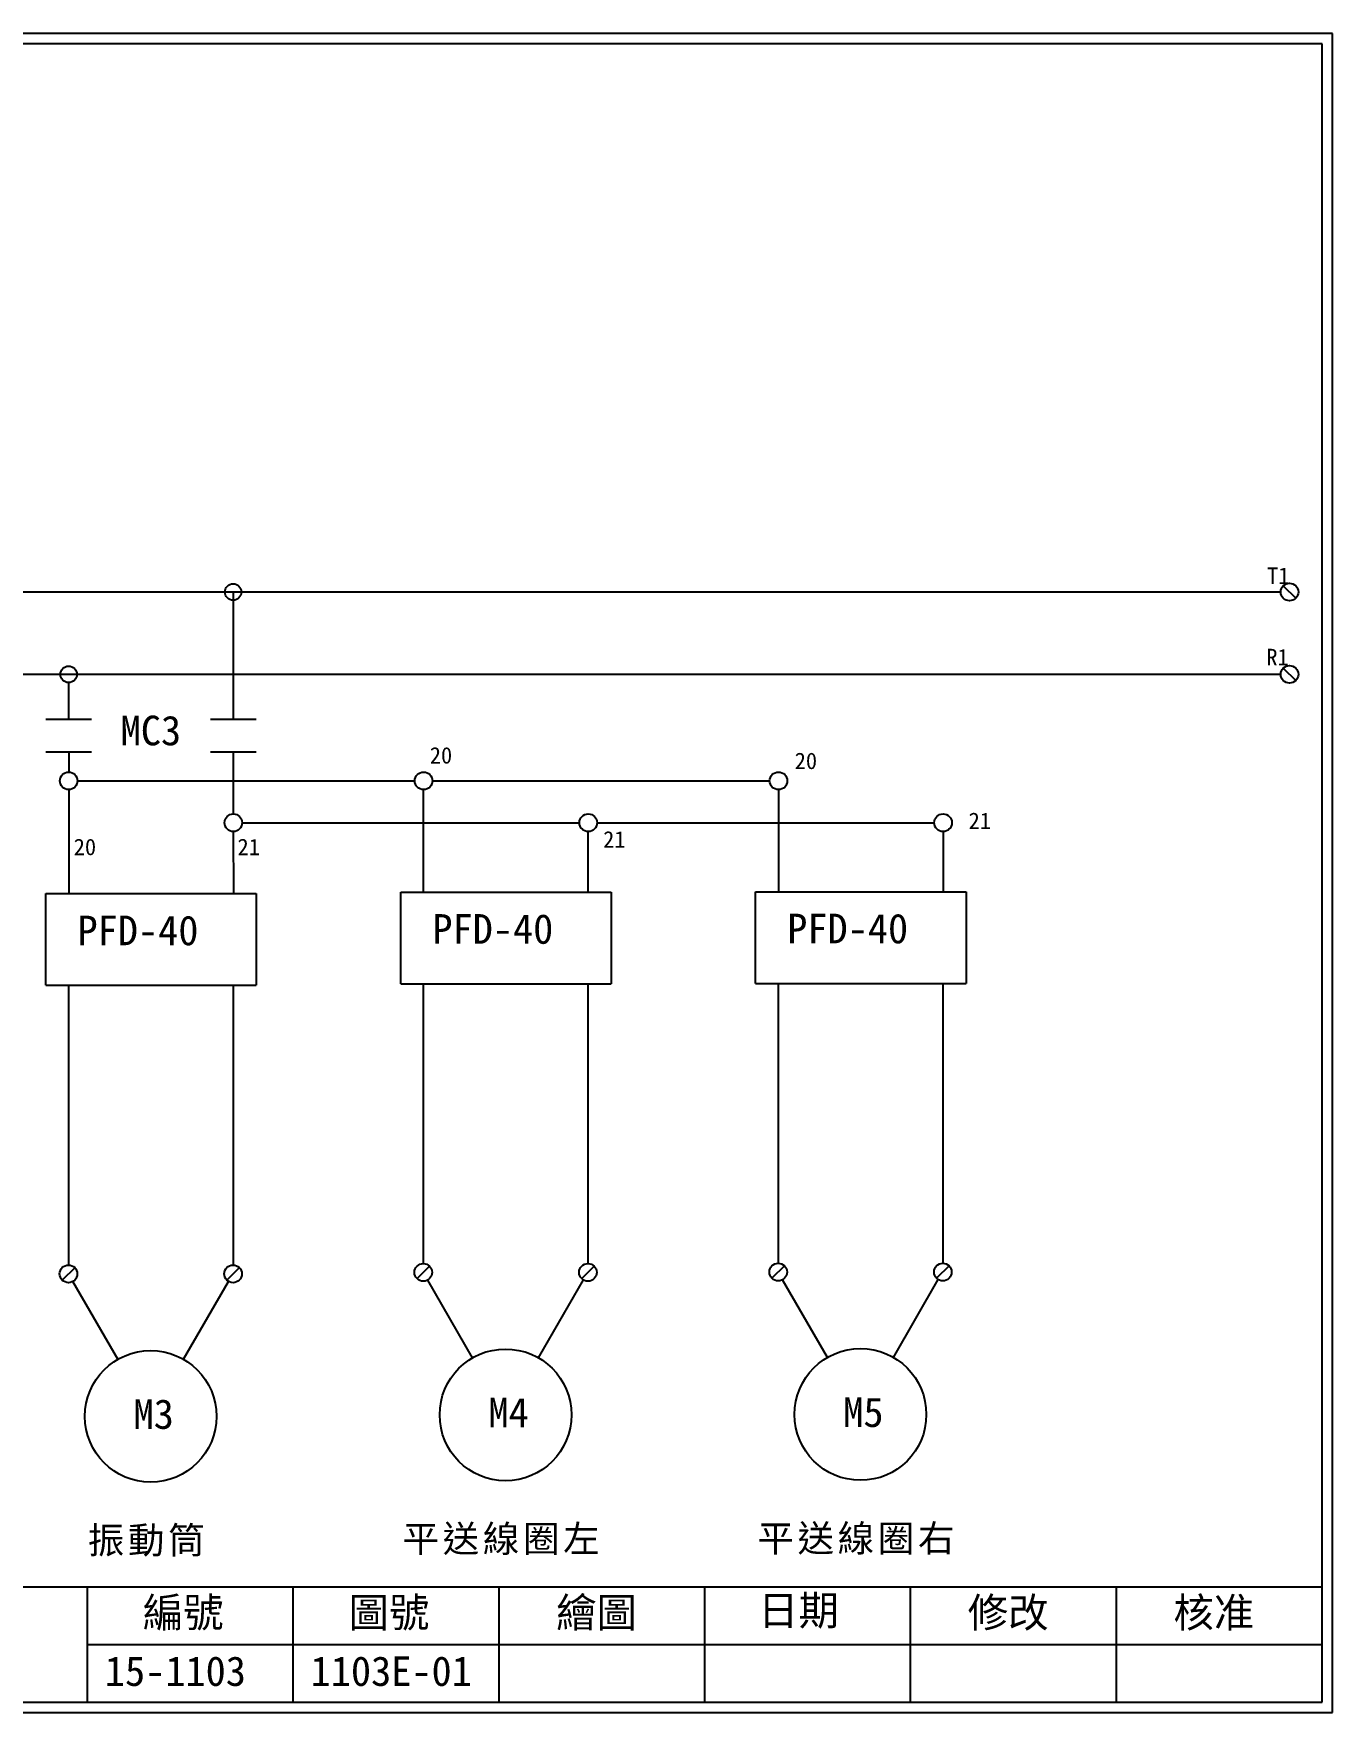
# Model space of a CAD drawing. Extents: x 10 to 297, y 3 to 207.
# Drawn here: x 139.2 to 297, y 3 to 207 of the extents above; entities that cross this region are included whole.
import ezdxf

# ---------------------------------------------------------------- set-up
doc = ezdxf.new("R2010")
doc.units = 0
doc.layers.get('0').update_dxf_attribs({"linetype": 'CONTINUOUS'})
for name, color, linetype in [('7', 7, 'CONTINUOUS'), ('圖框層', 7, 'CONTINUOUS'), ('標尺寸層', 3, 'CONTINUOUS')]:
    doc.layers.add(name, color=color, linetype=linetype)
doc.styles.add('STSL', font='kaiu.ttf')
doc.styles.add('標楷體', font='kaiu.ttf')

msp = doc.modelspace()

# ---------------------------------------------------------------- linework, layer by layer
for p, q in [((290.72, 139.12), (42.17, 139.12)), ((163.45, 139.12), (163.46, 123.67)), ((290.72, 129.12), (22.17, 129.12)), ((143.46, 128.12), (143.46, 123.67)), ((143.47, 119.7), (143.47, 117.25)), ((163.47, 119.7), (163.47, 112.16)), ((143.47, 115.11), (143.48, 102.48)), ((163.47, 110.01), (163.48, 102.48)), ((187.31, 57.21), (185.8, 55.7)), ((207.31, 57.21), (205.8, 55.7)), ((230.42, 57.26), (228.91, 55.74)), ((250.42, 57.26), (248.91, 55.74)), ((144.2, 57.03), (142.69, 55.52)), ((149.43, 45.9), (143.98, 55.35)), ((157.43, 45.9), (162.89, 55.36)), ((164.2, 57.03), (162.69, 55.52)), ((192.54, 46.08), (187.09, 55.53)), ((200.54, 46.08), (206, 55.54)), ((235.66, 46.13), (230.2, 55.57)), ((243.66, 46.13), (249.11, 55.58))]:
    msp.add_line(p, q)
for centre, radius in [((143.47, 116.18), 1.07), ((186.59, 116.18), 1.07), ((229.7, 116.18), 1.07), ((163.47, 111.09), 1.07), ((206.59, 111.09), 1.07), ((249.7, 111.09), 1.07), ((143.44, 56.28), 1.07), ((163.44, 56.28), 1.07), ((186.55, 56.46), 1.07), ((206.55, 56.46), 1.07), ((229.67, 56.5), 1.07), ((249.67, 56.5), 1.07), ((153.43, 38.97), 8), ((196.54, 39.15), 8), ((239.66, 39.2), 8)]:
    msp.add_circle(centre, radius)
at = {"layer": '7'}
for centre in [(291.79, 139.12), (291.79, 129.12)]:
    msp.add_circle(centre, 1.07, dxfattribs=at)
at = {"layer": '圖框層', "color": 7}
for p, q in [((297, 206.97), (10, 206.97)), ((297, 3), (297, 206.97)), ((295.75, 205.72), (11.25, 205.72)), ((295.75, 4.25), (295.75, 205.72)), ((11.25, 18.25), (295.75, 18.25)), ((145.75, 4.25), (145.75, 18.25)), ((170.75, 4.25), (170.75, 18.25)), ((195.75, 4.25), (195.75, 18.25)), ((220.75, 4.25), (220.75, 18.25)), ((245.75, 4.25), (245.75, 18.25)), ((270.75, 4.25), (270.75, 18.25)), ((145.75, 11.25), (295.75, 11.25)), ((11.25, 4.25), (295.75, 4.25)), ((10, 3), (297, 3))]:
    msp.add_line(p, q, dxfattribs=at)
at = {"layer": '標尺寸層', "color": 7}
for p, q in [((291.03, 139.88), (292.54, 138.36)), ((291.03, 129.88), (292.54, 128.36)), ((140.7, 123.67), (146.26, 123.67)), ((160.7, 123.67), (166.26, 123.67)), ((140.7, 119.7), (146.26, 119.7)), ((160.7, 119.7), (166.26, 119.7)), ((144.54, 116.18), (185.52, 116.18)), ((186.59, 102.66), (186.59, 115.11)), ((187.66, 116.18), (228.63, 116.18)), ((229.7, 115.11), (229.7, 102.7)), ((164.54, 111.09), (205.52, 111.09)), ((207.66, 111.09), (248.63, 111.09)), ((206.59, 102.66), (206.59, 110.01)), ((249.7, 110.01), (249.7, 102.7)), ((140.7, 102.48), (146.26, 102.48)), ((140.7, 91.34), (140.7, 102.48)), ((146.26, 102.48), (160.7, 102.48)), ((160.7, 102.48), (166.26, 102.48)), ((166.26, 102.48), (166.26, 91.34)), ((183.81, 102.66), (189.38, 102.66)), ((183.81, 91.52), (183.81, 102.66)), ((189.38, 102.66), (203.81, 102.66)), ((203.81, 102.66), (209.38, 102.66)), ((209.38, 102.66), (209.38, 91.52)), ((226.92, 102.7), (232.49, 102.7)), ((226.92, 91.56), (226.92, 102.7)), ((232.49, 102.7), (246.92, 102.7)), ((246.92, 102.7), (252.49, 102.7)), ((252.49, 102.7), (252.49, 91.56)), ((140.7, 91.34), (146.26, 91.34)), ((143.48, 57.35), (143.48, 91.34)), ((146.26, 91.34), (160.7, 91.34)), ((160.7, 91.34), (166.26, 91.34)), ((163.48, 57.35), (163.48, 91.34)), ((183.81, 91.52), (189.38, 91.52)), ((186.59, 57.53), (186.59, 91.52)), ((189.38, 91.52), (203.81, 91.52)), ((203.81, 91.52), (209.38, 91.52)), ((206.59, 57.53), (206.59, 91.52)), ((226.92, 91.56), (232.49, 91.56)), ((229.7, 57.57), (229.7, 91.56)), ((232.49, 91.56), (246.92, 91.56)), ((246.92, 91.56), (252.49, 91.56)), ((249.7, 57.57), (249.7, 91.56))]:
    msp.add_line(p, q, dxfattribs=at)
for centre in [(163.45, 139.12), (143.46, 129.12)]:
    msp.add_circle(centre, 1, dxfattribs=at)

# ---------------------------------------------------------------- texts
at = {"color": 0, "char_height": 3.25, "width": 29.841, "attachment_point": 2, "style": '標楷體'}
for s, insert in [('{\\T1.1;\\P振動筒}', (153.11, 30.97)), ('{\\T1.1;\\P平送線圈左}', (196.22, 31.15)), ('{\\T1.1;\\P平送線圈右}', (239.33, 31.2))]:
    msp.add_mtext(s, dxfattribs=dict(at, insert=insert))
at = {"layer": '圖框層', "color": 4, "style": 'STSL'}
for s, height, p in [('T1', 2, (289.06, 140.11)), ('R1', 2, (288.97, 130.22)), ('MC3', 3.6, (149.78, 120.5)), ('20', 2, (187.34, 118.28)), ('20', 2, (231.67, 117.61)), ('21', 2, (252.8, 110.33)), ('20', 2, (144.08, 107.15)), ('21', 2, (163.98, 107.15)), ('21', 2, (208.4, 108.07)), ('PFD-40', 3.6, (187.65, 96.39)), ('PFD-40', 3.6, (230.76, 96.44)), ('PFD-40', 3.6, (144.54, 96.21)), ('M3', 3.6, (151.35, 37.45)), ('M4', 3.6, (194.46, 37.63)), ('M5', 3.6, (237.57, 37.68)), ('編號', 3.6, (152.47, 13.34)), ('圖號', 3.6, (177.47, 13.34)), ('繪圖', 3.6, (202.69, 13.34)), ('日期', 3.6, (227.22, 13.59)), ('修改', 3.6, (252.69, 13.34)), ('核准', 3.6, (277.69, 13.34)), ('15-1103', 3.6, (147.86, 6.22)), ('1103E-01', 3.6, (172.86, 6.22))]:
    msp.add_text(s, height=height, dxfattribs=at).set_placement(p)

doc.saveas('drawing.dxf')
